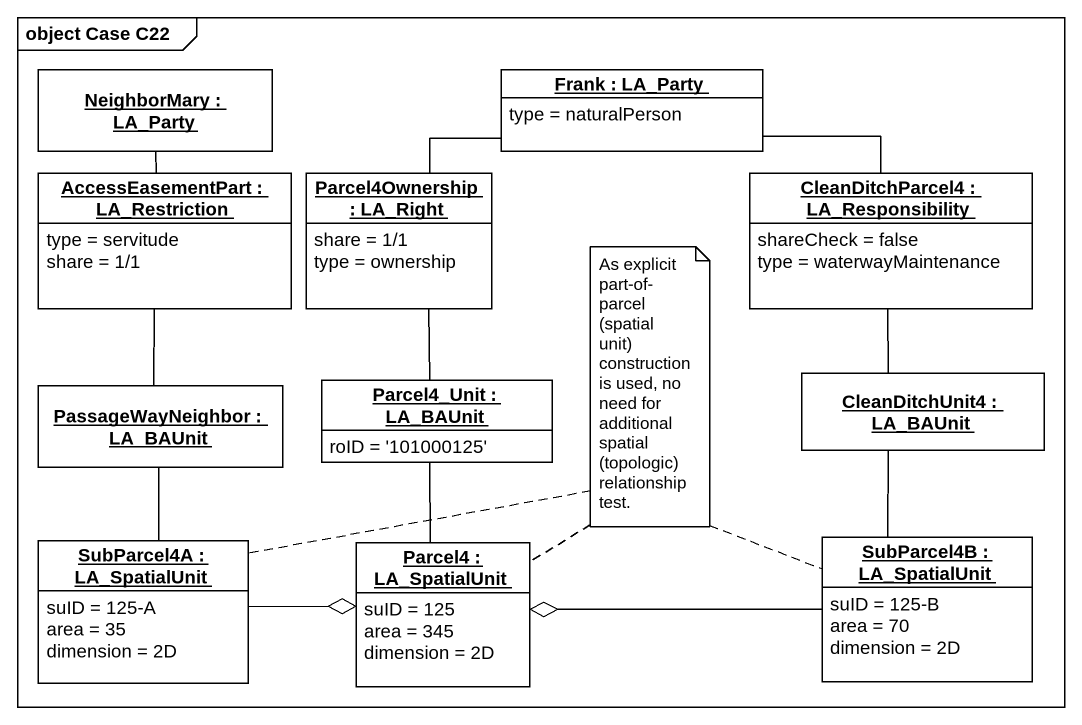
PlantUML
@startuml
mainframe object Case C22
hide circle
hide empty members
object "NeighborMary : LA_Party" as NeighborMary #FFFFFF
object "Frank : LA_Party" as Frank #FFFFFF {
  type = naturalPerson
}
object "AccessEasementPart : LA_Restriction" as AccessEasementPart #FFFFFF {
  type = servitude
  share = 1/1
}
object "Parcel4Ownership : LA_Right" as Parcel4Ownership #FFFFFF {
  share = 1/1
  type = ownership
}
object "CleanDitchParcel4 : LA_Responsibility" as CleanDitchParcel4 #FFFFFF {
  shareCheck = false
  type = waterwayMaintenance
}
object "PassageWayNeighbor : LA_BAUnit" as PassageWayNeighbor #FFFFFF
object "Parcel4_Unit : LA_BAUnit" as Parcel4_Unit #FFFFFF {
  roID = '101000125'
}
object "CleanDitchUnit4 : LA_BAUnit" as CleanDitchUnit4 #FFFFFF
object "SubParcel4A : LA_SpatialUnit" as SubParcel4A #FFFFFF {
  suID = 125-A
  area = 35
  dimension = 2D
}
object "Parcel4 : LA_SpatialUnit" as Parcel4 #FFFFFF {
  suID = 125
  area = 345
  dimension = 2D
}
object "SubParcel4B : LA_SpatialUnit" as SubParcel4B #FFFFFF {
  suID = 125-B
  area = 70
  dimension = 2D
}
NeighborMary -- AccessEasementPart
Frank -left- Parcel4Ownership
AccessEasementPart -- PassageWayNeighbor
Parcel4Ownership -- Parcel4_Unit
CleanDitchParcel4 -left- Frank
CleanDitchUnit4 -up- CleanDitchParcel4
SubParcel4A -up- PassageWayNeighbor
SubParcel4A -right-o Parcel4
Parcel4 -up- Parcel4_Unit
SubParcel4B -up- CleanDitchUnit4
SubParcel4B -left-o Parcel4
note as N1
  As explicit part-of-parcel (spatial unit) construction is used, no need for additional spatial (topologic) relationship test.
end note
N1 .. Parcel4
N1 .. SubParcel4A
N1 .. SubParcel4B
@enduml
